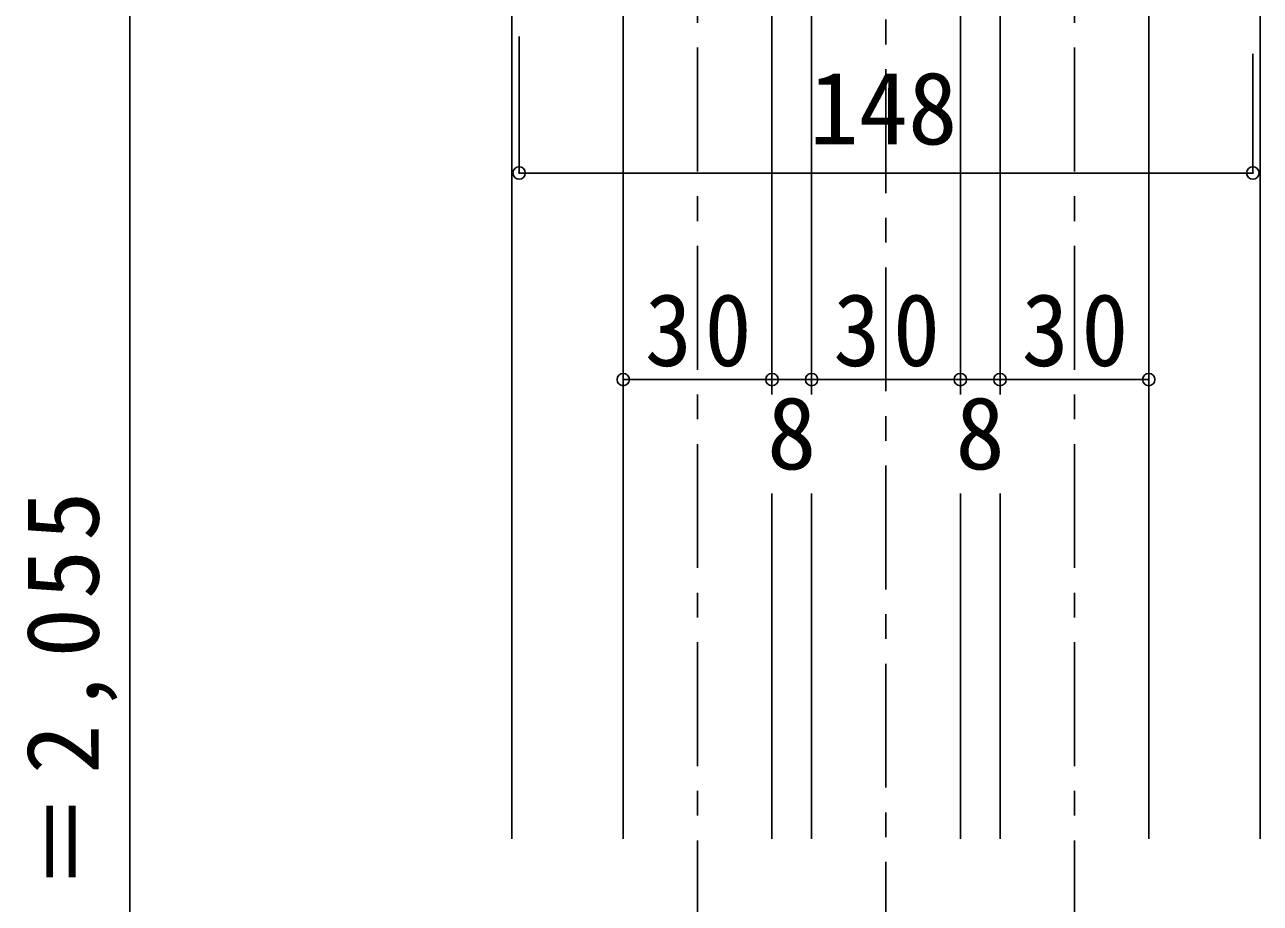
# Model space of a CAD drawing. Units: millimetres at full size, sheet at 1:5. Extents: x -973 to 977, y -718 to 696.
# Drawn here: x 50.4 to 299.7, y -330.8 to -153.5 of the extents above; entities that cross this region are included whole.
import ezdxf
from ezdxf.enums import TextEntityAlignment as Align

# ---------------------------------------------------------------- set-up
doc = ezdxf.new("R2010")
doc.units = ezdxf.units.MM
doc.header["$LTSCALE"] = 5
doc.header["$PDMODE"] = 32
doc.header["$PDSIZE"] = 2.5
doc.linetypes.add('CHAIN1', pattern=[8, 5, -1, 1, -1])
for name, color, linetype in [('0-1_通り芯', 4, 'CHAIN1'), ('0-4_枠', 3, 'Continuous'), ('0-6_扉', 6, 'Continuous'), ('0-B_寸法', 7, 'Continuous')]:
    doc.layers.add(name, color=color, linetype=linetype)
doc.styles.add('ＭＳ ゴシック', font='')
doc.styles.get('ＭＳ ゴシック').set_extended_font_data('MS Gothic')

msp = doc.modelspace()

# ---------------------------------------------------------------- linework, layer by layer
at = {"layer": '0-1_通り芯'}
for p, q in [((224.153, -2.5), (224.153, -577.5)), ((186.153, -78.151), (186.153, -555.5)), ((262.153, -78.151), (262.153, -555.5))]:
    msp.add_line(p, q, dxfattribs=at)
at = {"layer": '0-4_枠', "color": 4}
for p, q in [((148.653, -317.826), (148.653, -64.151)), ((299.653, -317.826), (299.653, -64.151))]:
    msp.add_line(p, q, dxfattribs=at)
at = {"layer": '0-6_扉'}
for p, q in [((171.153, -108.151), (171.153, -317.826)), ((209.153, -108.151), (209.153, -228.151)), ((247.153, -108.151), (247.153, -228.151)), ((277.153, -108.151), (277.153, -317.826)), ((201.153, -248.151), (201.153, -317.826)), ((209.153, -248.151), (209.153, -317.826)), ((239.153, -248.151), (239.153, -317.826)), ((247.153, -248.151), (247.153, -317.826))]:
    msp.add_line(p, q, dxfattribs=at)
for points in [[(171.153, -108.151), (201.153, -108.151), (201.153, -228.151)], [(209.153, -108.151), (239.153, -108.151), (239.153, -228.151)]]:
    msp.add_lwpolyline(points, dxfattribs=at)
at = {"layer": '0-B_寸法', "color": 4}
for p, q in [((71.653, -56.151), (71.653, -567.5)), ((150.153, -183.455), (150.153, -155.897)), ((298.153, -183.455), (298.153, -159.397)), ((150.153, -183.455), (298.153, -183.455)), ((171.153, -225.151), (201.153, -225.151)), ((201.153, -225.151), (209.153, -225.151)), ((209.153, -225.151), (239.153, -225.151)), ((239.153, -225.151), (247.153, -225.151)), ((247.153, -225.151), (277.153, -225.151))]:
    msp.add_line(p, q, dxfattribs=at)
at = {"layer": '0-B_寸法'}
for p in [(150.153, -183.455), (298.153, -183.455), (171.153, -225.151), (201.153, -225.151), (209.153, -225.151), (239.153, -225.151), (247.153, -225.151), (277.153, -225.151)]:
    msp.add_point(p, dxfattribs=at)

# ---------------------------------------------------------------- texts
at = {"layer": '0-B_寸法', "style": 'ＭＳ ゴシック'}
for s, p in [('148', (208.653, -182.073)), ('8', (200.153, -247.651)), ('8', (238.153, -247.651))]:
    msp.add_text(s, height=14.66, dxfattribs=at).set_placement(p, align=Align.BOTTOM_LEFT)
at = {"layer": '0-B_寸法', "char_height": 14.66, "attachment_point": 7, "style": 'ＭＳ ゴシック'}
for insert in [(175.528, -222.651), (213.528, -222.651), (251.528, -222.651)]:
    msp.add_mtext('\\T1.27;\\W0.95;30', dxfattribs=dict(at, insert=insert))
at = {"layer": '0-B_寸法', "insert": (69.153, -399.151), "char_height": 14.66, "attachment_point": 7, "rotation": 90, "style": 'ＭＳ ゴシック'}
msp.add_mtext('\\T1.18;ＲＯＨ＝2,055', dxfattribs=at)

doc.saveas('drawing.dxf')
